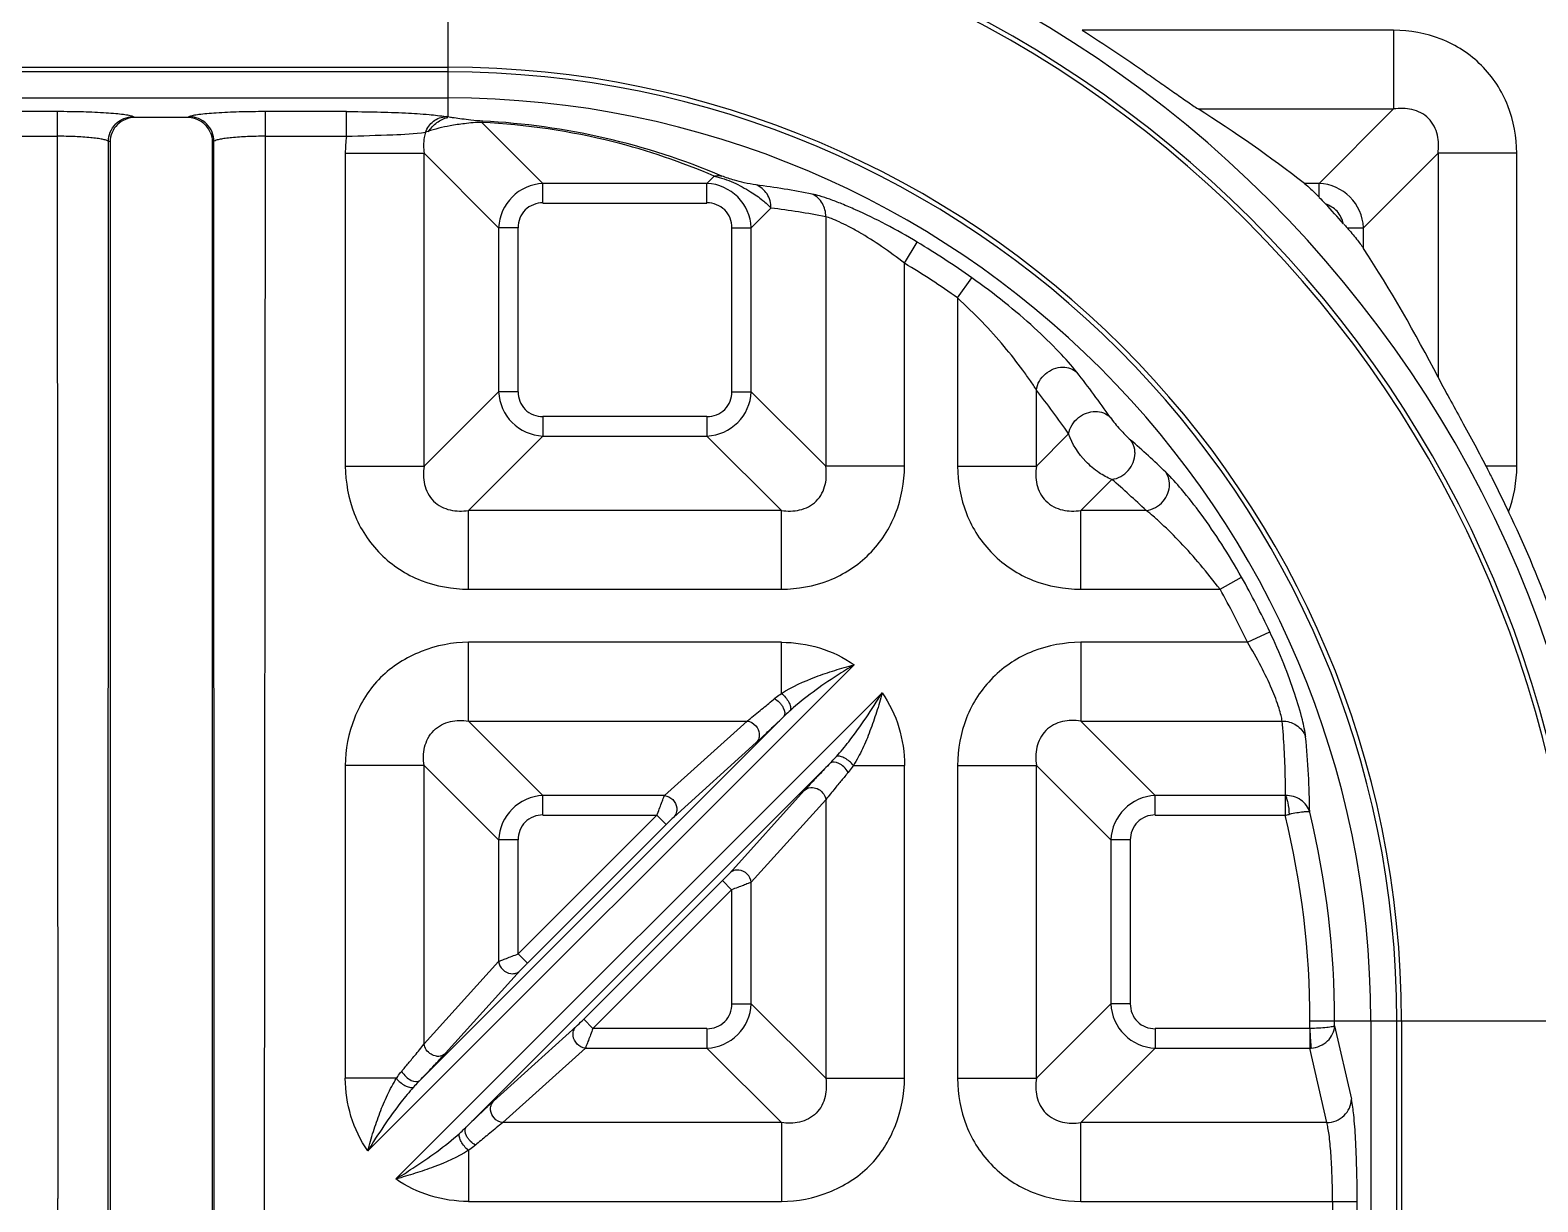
# Model space of a CAD drawing. Header units: millimetres. Extents: x 2432 to 4206, y 1282 to 1824.
# Drawn here: x 3836.2 to 3894.3, y 1557 to 1602.2 of the extents above; entities that cross this region are included whole.
import ezdxf

# ---------------------------------------------------------------- set-up
doc = ezdxf.new("R2010")
doc.units = ezdxf.units.MM
doc.linetypes.add('HIDDEN', pattern=[0.2, 0.1, -0.1])
doc.layers.add('21', color=7, linetype='Continuous')

msp = doc.modelspace()

# ---------------------------------------------------------------- linework, layer by layer
at = {"layer": '21', "color": 7, "linetype": 'Continuous'}
for p, q in [((3852.273, 1609.606), (3852.273, 1598.833)), ((3888.76, 1602.18), (3876.748, 1602.18)), ((3888.76, 1602.18), (3888.76, 1599.139)), ((3808.053, 1600.746), (3852.273, 1600.746)), ((3852.273, 1600.568), (3808.053, 1600.568)), ((3808.053, 1599.562), (3852.273, 1599.562)), ((3837.206, 1599.037), (3834.074, 1599.037)), ((3837.206, 1599.037), (3837.231, 1557.102)), ((3840.203, 1598.809), (3840.126, 1598.844)), ((3842.309, 1598.844), (3842.232, 1598.809)), ((3845.229, 1599.037), (3845.194, 1554.859)), ((3848.361, 1599.037), (3845.229, 1599.037)), ((3848.361, 1598.085), (3848.361, 1599.037)), ((3881.217, 1599.139), (3888.76, 1599.139)), ((3885.887, 1596.266), (3888.76, 1599.139)), ((3842.232, 1598.809), (3840.203, 1598.809)), ((3853.587, 1598.623), (3855.943, 1596.266)), ((3834.074, 1598.085), (3837.22, 1598.085)), ((3839.178, 1554.895), (3839.185, 1597.892)), ((3839.247, 1597.865), (3839.185, 1597.892)), ((3839.247, 1597.865), (3839.247, 1554.826)), ((3843.25, 1597.892), (3843.188, 1597.865)), ((3843.188, 1597.865), (3843.188, 1554.826)), ((3843.257, 1554.895), (3843.25, 1597.892)), ((3845.229, 1598.085), (3848.361, 1598.085)), ((3848.319, 1597.429), (3848.319, 1585.356)), ((3848.319, 1597.429), (3851.36, 1597.429)), ((3851.36, 1585.356), (3851.36, 1597.429)), ((3854.233, 1594.556), (3851.36, 1597.429)), ((3890.471, 1597.429), (3887.598, 1594.556)), ((3890.471, 1597.429), (3890.471, 1588.787)), ((3893.511, 1597.429), (3890.471, 1597.429)), ((3893.511, 1585.356), (3893.511, 1597.429)), ((3862.27, 1596.266), (3862.552, 1596.549)), ((3855.943, 1595.506), (3855.943, 1596.266)), ((3862.27, 1596.266), (3855.943, 1596.266)), ((3862.27, 1595.506), (3862.27, 1596.266)), ((3885.887, 1596.266), (3885.318, 1596.266)), ((3885.887, 1595.732), (3885.887, 1596.266)), ((3855.943, 1595.506), (3862.27, 1595.506)), ((3864.741, 1595.316), (3863.98, 1594.556)), ((3866.853, 1594.982), (3866.853, 1585.356)), ((3854.233, 1594.556), (3854.233, 1588.229)), ((3854.993, 1594.556), (3854.233, 1594.556)), ((3854.993, 1588.229), (3854.993, 1594.556)), ((3863.22, 1594.556), (3863.22, 1588.229)), ((3863.22, 1594.556), (3863.98, 1594.556)), ((3863.98, 1588.229), (3863.98, 1594.556)), ((3886.963, 1594.556), (3887.598, 1594.556)), ((3887.598, 1593.756), (3887.598, 1594.556)), ((3869.894, 1593.184), (3870.385, 1593.999)), ((3869.894, 1585.356), (3869.894, 1593.184)), ((3871.937, 1591.85), (3872.485, 1592.628)), ((3871.937, 1591.85), (3871.937, 1585.357)), ((3851.36, 1585.356), (3854.233, 1588.229)), ((3854.993, 1588.229), (3854.233, 1588.229)), ((3863.22, 1588.229), (3863.98, 1588.229)), ((3863.98, 1588.229), (3866.853, 1585.356)), ((3874.978, 1585.356), (3874.978, 1588.295)), ((3855.943, 1587.279), (3855.943, 1586.519)), ((3862.27, 1587.279), (3855.943, 1587.279)), ((3862.27, 1587.279), (3862.27, 1586.519)), ((3874.978, 1585.356), (3876.223, 1586.602)), ((3855.943, 1586.519), (3853.07, 1583.646)), ((3855.943, 1586.519), (3862.27, 1586.519)), ((3865.143, 1583.646), (3862.27, 1586.519)), ((3848.319, 1585.356), (3851.36, 1585.356)), ((3869.894, 1585.356), (3866.853, 1585.356)), ((3871.937, 1585.357), (3874.978, 1585.356)), ((3893.511, 1585.356), (3892.32, 1585.356)), ((3877.889, 1584.847), (3876.688, 1583.646)), ((3853.07, 1580.605), (3853.07, 1583.646)), ((3865.143, 1583.646), (3853.07, 1583.646)), ((3865.143, 1580.605), (3865.143, 1583.646)), ((3876.688, 1580.605), (3876.688, 1583.646)), ((3879.211, 1583.646), (3876.688, 1583.646)), ((3882.065, 1580.605), (3882.896, 1581.07)), ((3853.07, 1580.605), (3865.143, 1580.605)), ((3876.688, 1580.605), (3882.065, 1580.605)), ((3853.07, 1575.522), (3853.07, 1578.562)), ((3865.143, 1578.562), (3853.07, 1578.562)), ((3865.143, 1576.59), (3865.143, 1578.562)), ((3876.688, 1578.562), (3876.688, 1575.522)), ((3883.118, 1578.562), (3876.688, 1578.562)), ((3883.118, 1578.562), (3883.978, 1578.97)), ((3867.943, 1577.696), (3849.186, 1558.939)), ((3850.27, 1557.854), (3869.027, 1576.611)), ((3865.23, 1575.693), (3851.189, 1561.652)), ((3853.07, 1575.522), (3863.816, 1575.522)), ((3853.07, 1575.522), (3855.943, 1572.649)), ((3860.634, 1572.649), (3863.816, 1575.522)), ((3876.688, 1575.522), (3884.46, 1575.522)), ((3876.688, 1575.522), (3879.561, 1572.649)), ((3864.171, 1574.691), (3860.989, 1571.818)), ((3848.319, 1573.811), (3848.319, 1561.739)), ((3851.36, 1573.811), (3848.319, 1573.811)), ((3851.36, 1563.065), (3851.36, 1573.811)), ((3854.233, 1570.938), (3851.36, 1573.811)), ((3852.983, 1559.857), (3867.025, 1573.898)), ((3867.921, 1573.811), (3869.894, 1573.811)), ((3869.894, 1561.739), (3869.894, 1573.811)), ((3871.937, 1573.811), (3871.937, 1561.739)), ((3871.937, 1573.811), (3874.978, 1573.811)), ((3874.978, 1561.739), (3874.978, 1573.811)), ((3877.851, 1570.938), (3874.978, 1573.811)), ((3855.943, 1571.888), (3855.943, 1572.649)), ((3860.634, 1572.649), (3855.943, 1572.649)), ((3863.15, 1569.658), (3866.023, 1572.84)), ((3879.561, 1571.888), (3879.561, 1572.649)), ((3884.585, 1572.649), (3879.561, 1572.649)), ((3884.572, 1572.649), (3884.572, 1571.888)), ((3866.853, 1572.485), (3863.98, 1569.303)), ((3866.853, 1572.485), (3866.853, 1561.739)), ((3854.993, 1566.54), (3860.342, 1571.888)), ((3855.348, 1566.185), (3860.697, 1571.533)), ((3855.943, 1571.888), (3860.342, 1571.888)), ((3860.342, 1571.888), (3860.697, 1571.533)), ((3879.561, 1571.888), (3884.572, 1571.888)), ((3854.233, 1570.938), (3854.233, 1566.247)), ((3854.993, 1570.938), (3854.233, 1570.938)), ((3854.993, 1566.54), (3854.993, 1570.938)), ((3877.851, 1570.938), (3877.851, 1564.612)), ((3878.611, 1570.938), (3877.851, 1570.938)), ((3878.611, 1564.612), (3878.611, 1570.938)), ((3862.865, 1569.365), (3857.516, 1564.017)), ((3862.865, 1569.365), (3863.22, 1569.01)), ((3863.98, 1564.612), (3863.98, 1569.303)), ((3863.22, 1569.01), (3857.871, 1563.662)), ((3863.22, 1569.01), (3863.22, 1564.612)), ((3851.36, 1563.065), (3854.233, 1566.247)), ((3855.348, 1566.185), (3854.993, 1566.54)), ((3855.063, 1565.892), (3852.19, 1562.71)), ((3863.22, 1564.612), (3863.98, 1564.612)), ((3863.98, 1564.612), (3866.853, 1561.739)), ((3874.978, 1561.739), (3877.851, 1564.612)), ((3878.611, 1564.612), (3877.851, 1564.612)), ((3857.871, 1563.662), (3857.516, 1564.017)), ((3885.528, 1563.662), (3885.531, 1563.956)), ((3885.531, 1563.956), (3897.728, 1563.956)), ((3886.483, 1563.769), (3886.483, 1563.956)), ((3887.879, 1563.956), (3887.879, 1535.816)), ((3888.884, 1535.816), (3888.884, 1563.956)), ((3889.062, 1563.956), (3889.062, 1535.816)), ((3854.042, 1560.859), (3857.224, 1563.732)), ((3862.27, 1563.662), (3857.871, 1563.662)), ((3862.27, 1563.662), (3862.27, 1562.902)), ((3879.561, 1563.662), (3879.561, 1562.902)), ((3885.528, 1563.662), (3879.561, 1563.662)), ((3885.523, 1563.662), (3885.523, 1562.902)), ((3886.483, 1563.769), (3887.132, 1560.932)), ((3857.579, 1562.902), (3854.397, 1560.029)), ((3857.579, 1562.902), (3862.27, 1562.902)), ((3865.143, 1560.029), (3862.27, 1562.902)), ((3879.561, 1562.902), (3876.688, 1560.029)), ((3879.561, 1562.902), (3885.523, 1562.902)), ((3886.18, 1560.029), (3885.523, 1562.902)), ((3850.292, 1561.739), (3848.319, 1561.739)), ((3866.853, 1561.739), (3869.894, 1561.739)), ((3871.937, 1561.739), (3874.978, 1561.739)), ((3865.143, 1560.029), (3854.397, 1560.029)), ((3865.143, 1560.029), (3865.143, 1556.988)), ((3876.688, 1556.988), (3876.688, 1560.029)), ((3886.18, 1560.029), (3876.688, 1560.029)), ((3853.07, 1558.961), (3853.07, 1556.988)), ((3837.241, 1554.86), (3837.231, 1557.102)), ((3853.07, 1556.988), (3865.143, 1556.988)), ((3876.688, 1556.988), (3886.401, 1556.988)), ((3886.401, 1556.988), (3887.353, 1556.989)), ((3886.401, 1556.988), (3886.401, 1553.898)), ((3887.353, 1553.898), (3887.353, 1556.989))]:
    msp.add_line(p, q, dxfattribs=at)
for centre, radius, start, end in [((3835.188, 1549.886), 102.057, 14.96291, 151.82661), ((3835.188, 1549.886), 101.558, 14.96291, 151.63947), ((3835.188, 1549.886), 100.92, 15.05965, 151.44394), ((3835.188, 1549.886), 100.421, 15.05965, 151.60566), ((3841.218, 1549.886), 86.816, 91.13101, 151.13064), ((3841.218, 1549.886), 86.815, 1.1311, 88.87139), ((3841.218, 1549.886), 85.811, 91.12889, 269.34896), ((3841.218, 1549.886), 85.811, 1.129, 88.87112), ((3841.218, 1549.886), 84.503, 92.75328, 175.97781), ((3841.218, 1549.886), 84.503, 2.75434, 87.24672), ((3841.218, 1549.886), 83.513, 92.75328, 175.96569), ((3841.218, 1549.886), 83.513, 2.75328, 87.24672), ((3852.273, 1563.956), 44.794, 0, 90), ((3852.273, 1563.956), 43.789, 0, 90), ((3852.273, 1563.956), 43.61, 0, 90), ((3852.273, 1563.956), 36.79, 0, 90), ((3852.273, 1563.956), 36.611, 0, 90), ((3852.273, 1563.956), 35.606, 0, 90), ((3852.258, 1571.609), 27.096, 66.99891, 87.11055), ((3853.469, 1597.43), 5.15, 172.69565, 180.01694), ((3856.025, 1594.474), 1.793, 92.59383, 177.4063), ((3862.188, 1594.474), 1.794, 2.59456, 87.40564), ((3859.703, 1562.237), 34.264, 78.84167, 82.51468), ((3885.806, 1594.474), 1.794, 2.59507, 87.40564), ((3852.273, 1563.956), 46.259, 41.67282, 42.95366), ((3860.573, 1562.076), 33.5, 79.19536, 82.85386), ((3852.273, 1563.956), 35.081, 54.81804, 58.91452), ((3841.13, 1563.578), 55.408, 27.06311, 33.00174), ((3852.273, 1563.956), 34.129, 54.81805, 58.91444), ((3844.004, 1563.522), 41.314, 35.04099, 38.03721), ((3856.025, 1588.311), 1.794, 182.59452, 267.40564), ((3862.188, 1588.311), 1.794, 272.59508, 357.4057), ((3842.762, 1563.307), 40.771, 34.84507, 37.7996), ((3851.629, 1555.565), 40.95, 46.21071, 48.77834), ((3851.974, 1555.002), 39.527, 46.44289, 49.03177), ((3852.273, 1563.956), 45.389, 15.35101, 25.63445), ((3852.273, 1563.956), 35.081, 25.3391, 29.19827), ((3852.273, 1563.956), 34.129, 25.33916, 29.19823), ((3810.012, 1641.926), 85.471, 309.55411, 309.93315), ((3803.24, 1639.735), 89.13, 313.67307, 314.06704), ((3832.307, 1609.244), 47.004, 313.11843, 313.71181), ((3842.88, 1597.968), 31.547, 312.98557, 313.09937), ((3850.438, 1571.544), 35.088, 0.75215, 5.51868), ((3936.718, 1506.477), 96.968, 135.94934, 136.31759), ((3903.005, 1538.685), 50.343, 136.32594, 136.93851), ((3856.025, 1570.857), 1.793, 92.59382, 177.4063), ((3879.642, 1570.857), 1.793, 92.5974, 177.40939), ((3881.192, 1588.406), 16.86, 281.56397, 282.12089), ((3852.273, 1563.956), 33.259, 0, 13.79822), ((3852.273, 1563.956), 34.211, 0, 13.60683), ((3862.188, 1564.693), 1.794, 272.59456, 357.40563), ((3879.642, 1564.693), 1.794, 182.59452, 267.40557), ((3885.536, 1563.183), 0.281, 267.48287, 277.78061), ((3814.49, 1597.549), 51.334, 316.32827, 316.9002), ((3781.495, 1629.073), 96.968, 315.94934, 316.31759), ((3885.906, 1526.306), 47.004, 133.11843, 133.71181), ((3875.333, 1537.582), 31.547, 132.98557, 133.09937), ((3914.973, 1495.815), 89.13, 133.67307, 134.06704), ((3908.201, 1493.624), 85.471, 129.55411, 129.93315)]:
    msp.add_arc(centre, radius, start, end, dxfattribs=at)
at = {"layer": '21', "color": 8, "linetype": 'HIDDEN'}
msp.add_arc((3841.218, 1549.886), 87.821, 218.45894, 155.70987, dxfattribs=at)
at = {"layer": '21', "color": 7, "linetype": 'Continuous'}
for centre, major_axis, ratio, start_param, end_param in [((3852.273, 1551.029), (0, 56.556), 0.973528, -0.643728, -0.55355), ((3842.219, 1597.852), (0.888, 0.396), 0.981863, 0, 1.144137)]:
    msp.add_ellipse(centre, major_axis=major_axis, ratio=ratio, start_param=start_param, end_param=end_param, dxfattribs=at)
for points, knots in [([(3876.748, 1602.18), (3877.171, 1601.909), (3878.001, 1601.366), (3879.01, 1600.672), (3879.782, 1600.132), (3880.315, 1599.759), (3880.788, 1599.428), (3881.082, 1599.225), (3881.217, 1599.139)], [0, 0, 0, 0, 0.278635, 0.550262, 0.679768, 0.801671, 0.910976, 1, 1, 1, 1]), ([(3893.511, 1597.429), (3893.5, 1598.049), (3893.289, 1599.305), (3892.24, 1600.909), (3890.636, 1601.956), (3889.381, 1602.169), (3888.76, 1602.18)], [0, 0, 0, 0, 0.250129, 0.500013, 0.749892, 1, 1, 1, 1]), ([(3840.126, 1598.844), (3840.081, 1598.862), (3839.96, 1598.89), (3839.739, 1598.925), (3839.442, 1598.956), (3838.926, 1598.995), (3838.173, 1599.028), (3837.542, 1599.036), (3837.206, 1599.037)], [0, 0, 0, 0, 0.049369, 0.12622, 0.229289, 0.35465, 0.656082, 1, 1, 1, 1]), ([(3839.185, 1597.892), (3839.187, 1598.01), (3839.236, 1598.258), (3839.446, 1598.578), (3839.763, 1598.792), (3840.009, 1598.842), (3840.126, 1598.844)], [0, 0, 0, 0, 0.241173, 0.501967, 0.761525, 1, 1, 1, 1]), ([(3845.229, 1599.037), (3844.893, 1599.036), (3844.262, 1599.028), (3843.51, 1598.995), (3842.994, 1598.956), (3842.696, 1598.925), (3842.475, 1598.89), (3842.354, 1598.862), (3842.309, 1598.844)], [0, 0, 0, 0, 0.343874, 0.64524, 0.770608, 0.873695, 0.950562, 1, 1, 1, 1]), ([(3843.25, 1597.892), (3843.248, 1598.01), (3843.199, 1598.258), (3842.989, 1598.578), (3842.672, 1598.792), (3842.426, 1598.842), (3842.309, 1598.844)], [0, 0, 0, 0, 0.241173, 0.501967, 0.761525, 1, 1, 1, 1]), ([(3848.361, 1599.037), (3848.757, 1599.037), (3849.518, 1599.028), (3850.582, 1598.992), (3851.468, 1598.936), (3851.99, 1598.881), (3852.207, 1598.844)], [0, 0, 0, 0, 0.308386, 0.592194, 0.829039, 1, 1, 1, 1]), ([(3851.41, 1598.241), (3851.473, 1598.404), (3851.684, 1598.703), (3852.033, 1598.838), (3852.207, 1598.844)], [0, 0, 0, 0, 0.501184, 1, 1, 1, 1]), ([(3852.273, 1598.833), (3852.268, 1598.834), (3852.246, 1598.838), (3852.224, 1598.842), (3852.207, 1598.844)], [0, 0, 0, 0, 0.201118, 1, 1, 1, 1]), ([(3853.624, 1598.671), (3853.469, 1598.675), (3853.199, 1598.704), (3852.83, 1598.747), (3852.572, 1598.785), (3852.391, 1598.809), (3852.31, 1598.827), (3852.273, 1598.833)], [0, 0, 0, 0, 0.341417, 0.597913, 0.81691, 0.917468, 1, 1, 1, 1]), ([(3890.471, 1597.429), (3890.504, 1597.66), (3890.503, 1598.027), (3890.339, 1598.483), (3890.118, 1598.787), (3889.814, 1599.008), (3889.358, 1599.171), (3888.992, 1599.173), (3888.76, 1599.139)], [0, 0, 0, 0, 0.243803, 0.370665, 0.499993, 0.629321, 0.756201, 1, 1, 1, 1]), ([(3840.203, 1598.809), (3840.08, 1598.809), (3839.829, 1598.761), (3839.511, 1598.553), (3839.297, 1598.239), (3839.247, 1597.988), (3839.247, 1597.865)], [0, 0, 0, 0, 0.250062, 0.500057, 0.750004, 1, 1, 1, 1]), ([(3848.361, 1598.085), (3848.956, 1598.107), (3849.973, 1598.133), (3850.992, 1598.181), (3851.41, 1598.241)], [0, 0, 0, 0, 0.585386, 1, 1, 1, 1]), ([(3851.409, 1598.238), (3851.389, 1598.172), (3851.327, 1597.906), (3851.331, 1597.629), (3851.36, 1597.429)], [0, 0, 0, 0, 0.255823, 1, 1, 1, 1]), ([(3853.587, 1598.623), (3853.363, 1598.617), (3852.952, 1598.582), (3852.251, 1598.478), (3851.778, 1598.362), (3851.497, 1598.268)], [0, 0, 0, 0, 0.315474, 0.581391, 1, 1, 1, 1]), ([(3851.52, 1598.253), (3851.606, 1598.392), (3851.832, 1598.627), (3852.124, 1598.778), (3852.276, 1598.81)], [0, 0, 0, 0, 0.51354, 1, 1, 1, 1]), ([(3853.587, 1598.613), (3853.59, 1598.62), (3853.6, 1598.641), (3853.612, 1598.662), (3853.624, 1598.672)], [0, 0, 0, 0, 0.330681, 1, 1, 1, 1]), ([(3862.552, 1596.549), (3861.293, 1597.09), (3858.363, 1598.083), (3855.293, 1598.532), (3853.587, 1598.623)], [0, 0, 0, 0, 0.445065, 1, 1, 1, 1]), ([(3839.185, 1597.892), (3839.158, 1597.91), (3839.077, 1597.939), (3838.93, 1597.974), (3838.731, 1598.005), (3838.381, 1598.045), (3837.867, 1598.076), (3837.436, 1598.085), (3837.206, 1598.085)], [0, 0, 0, 0, 0.049652, 0.126151, 0.227719, 0.351991, 0.65536, 1, 1, 1, 1]), ([(3845.229, 1598.085), (3845, 1598.085), (3844.568, 1598.076), (3844.054, 1598.045), (3843.704, 1598.005), (3843.505, 1597.974), (3843.358, 1597.939), (3843.277, 1597.91), (3843.25, 1597.892)], [0, 0, 0, 0, 0.344627, 0.648, 0.772275, 0.873845, 0.950345, 1, 1, 1, 1]), ([(3862.552, 1596.549), (3862.577, 1596.555), (3862.674, 1596.573), (3862.775, 1596.569), (3862.846, 1596.551)], [0, 0, 0, 0, 0.258657, 1, 1, 1, 1]), ([(3862.552, 1596.549), (3862.807, 1596.492), (3863.291, 1596.32), (3863.912, 1595.987), (3864.394, 1595.651), (3864.644, 1595.423), (3864.741, 1595.316)], [0, 0, 0, 0, 0.307786, 0.602438, 0.829417, 1, 1, 1, 1]), ([(3864.167, 1596.209), (3864.012, 1596.229), (3863.73, 1596.281), (3863.29, 1596.399), (3863.003, 1596.486), (3862.846, 1596.551)], [0, 0, 0, 0, 0.344014, 0.626748, 1, 1, 1, 1]), ([(3864.741, 1595.316), (3864.743, 1595.504), (3864.641, 1595.886), (3864.336, 1596.14), (3864.167, 1596.209)], [0, 0, 0, 0, 0.508001, 1, 1, 1, 1]), ([(3885.318, 1596.266), (3885.406, 1596.198), (3885.598, 1596.02), (3885.784, 1595.838), (3885.887, 1595.732)], [0, 0, 0, 0, 0.430786, 1, 1, 1, 1]), ([(3855.943, 1595.517), (3855.697, 1595.517), (3855.176, 1595.323), (3854.982, 1594.802), (3854.982, 1594.556)], [0, 0, 0, 0, 0.499994, 1, 1, 1, 1]), ([(3863.231, 1594.556), (3863.231, 1594.802), (3863.037, 1595.323), (3862.516, 1595.517), (3862.27, 1595.517)], [0, 0, 0, 0, 0.499994, 1, 1, 1, 1]), ([(3866.853, 1594.982), (3866.857, 1595.157), (3866.77, 1595.519), (3866.495, 1595.777), (3866.334, 1595.853)], [0, 0, 0, 0, 0.495238, 1, 1, 1, 1]), ([(3870.385, 1593.999), (3869.988, 1594.238), (3869.206, 1594.68), (3868.227, 1595.158), (3867.498, 1595.469), (3867.035, 1595.647), (3866.655, 1595.774), (3866.43, 1595.836), (3866.334, 1595.853)], [0, 0, 0, 0, 0.311559, 0.602261, 0.73106, 0.843459, 0.934951, 1, 1, 1, 1]), ([(3886.826, 1594.712), (3886.771, 1594.882), (3886.668, 1595.148), (3886.374, 1595.363), (3886.213, 1595.443), (3886.129, 1595.477)], [0, 0, 0, 0, 0.498403, 0.749108, 1, 1, 1, 1]), ([(3869.894, 1593.184), (3869.605, 1593.409), (3869.032, 1593.829), (3868.304, 1594.293), (3867.752, 1594.598), (3867.398, 1594.773), (3867.105, 1594.901), (3866.929, 1594.964), (3866.853, 1594.982)], [0, 0, 0, 0, 0.309672, 0.600357, 0.72961, 0.842398, 0.933977, 1, 1, 1, 1]), ([(3886.963, 1594.556), (3887.088, 1594.412), (3887.305, 1594.151), (3887.516, 1593.883), (3887.598, 1593.756)], [0, 0, 0, 0, 0.557654, 1, 1, 1, 1]), ([(3876.543, 1588.978), (3876.331, 1589.25), (3875.796, 1589.836), (3874.868, 1590.739), (3873.743, 1591.701), (3872.918, 1592.323), (3872.485, 1592.628)], [0, 0, 0, 0, 0.189016, 0.433966, 0.709586, 1, 1, 1, 1]), ([(3874.978, 1588.295), (3874.907, 1588.419), (3874.736, 1588.678), (3874.327, 1589.242), (3873.724, 1590.014), (3872.884, 1590.945), (3872.257, 1591.544), (3871.937, 1591.85)], [0, 0, 0, 0, 0.090945, 0.198436, 0.445653, 0.71682, 1, 1, 1, 1]), ([(3874.978, 1588.295), (3875.01, 1588.531), (3875.273, 1588.986), (3875.76, 1589.176), (3876, 1589.176)], [0, 0, 0, 0, 0.497444, 1, 1, 1, 1]), ([(3876, 1589.176), (3876.1, 1589.176), (3876.298, 1589.144), (3876.471, 1589.042), (3876.543, 1588.978)], [0, 0, 0, 0, 0.510314, 1, 1, 1, 1]), ([(3890.471, 1588.787), (3890.593, 1588.548), (3890.88, 1588.031), (3891.505, 1586.892), (3891.995, 1585.986), (3892.32, 1585.356)], [0, 0, 0, 0, 0.206597, 0.455006, 1, 1, 1, 1]), ([(3854.982, 1588.229), (3854.982, 1587.983), (3855.176, 1587.462), (3855.697, 1587.268), (3855.943, 1587.268)], [0, 0, 0, 0, 0.499994, 1, 1, 1, 1]), ([(3862.27, 1587.268), (3862.516, 1587.268), (3863.037, 1587.462), (3863.231, 1587.983), (3863.231, 1588.229)], [0, 0, 0, 0, 0.499994, 1, 1, 1, 1]), ([(3876.223, 1586.601), (3876.26, 1586.846), (3876.543, 1587.292), (3877.027, 1587.466), (3877.257, 1587.467)], [0, 0, 0, 0, 0.517926, 1, 1, 1, 1]), ([(3877.257, 1587.467), (3877.364, 1587.467), (3877.575, 1587.431), (3877.757, 1587.315), (3877.829, 1587.243)], [0, 0, 0, 0, 0.511757, 1, 1, 1, 1]), ([(3877.829, 1587.243), (3877.945, 1587.077), (3878.199, 1586.776), (3878.471, 1586.492), (3878.614, 1586.367)], [0, 0, 0, 0, 0.516123, 1, 1, 1, 1]), ([(3877.889, 1584.847), (3877.715, 1584.909), (3877.356, 1585.11), (3876.727, 1585.646), (3876.355, 1586.203), (3876.223, 1586.602)], [0, 0, 0, 0, 0.223467, 0.491522, 1, 1, 1, 1]), ([(3878.783, 1585.859), (3878.783, 1585.905), (3878.77, 1586.085), (3878.697, 1586.261), (3878.614, 1586.367)], [0, 0, 0, 0, 0.257629, 1, 1, 1, 1]), ([(3877.889, 1584.847), (3878.127, 1584.876), (3878.588, 1585.13), (3878.783, 1585.619), (3878.783, 1585.859)], [0, 0, 0, 0, 0.499659, 1, 1, 1, 1]), ([(3848.319, 1585.356), (3848.331, 1584.736), (3848.541, 1583.48), (3849.59, 1581.876), (3851.194, 1580.829), (3852.45, 1580.616), (3853.07, 1580.605)], [0, 0, 0, 0, 0.250129, 0.500013, 0.749892, 1, 1, 1, 1]), ([(3851.36, 1585.356), (3851.326, 1585.125), (3851.328, 1584.758), (3851.491, 1584.302), (3851.712, 1583.998), (3852.016, 1583.777), (3852.472, 1583.614), (3852.839, 1583.612), (3853.07, 1583.646)], [0, 0, 0, 0, 0.243803, 0.370664, 0.499992, 0.629321, 0.7562, 1, 1, 1, 1]), ([(3865.143, 1583.646), (3865.374, 1583.612), (3865.741, 1583.614), (3866.197, 1583.777), (3866.501, 1583.998), (3866.722, 1584.302), (3866.885, 1584.758), (3866.887, 1585.125), (3866.853, 1585.356)], [0, 0, 0, 0, 0.243802, 0.370663, 0.49999, 0.629319, 0.756198, 1, 1, 1, 1]), ([(3865.143, 1580.605), (3865.763, 1580.617), (3867.019, 1580.827), (3868.623, 1581.876), (3869.67, 1583.48), (3869.883, 1584.736), (3869.894, 1585.356)], [0, 0, 0, 0, 0.250129, 0.500014, 0.749892, 1, 1, 1, 1]), ([(3871.937, 1585.357), (3871.948, 1584.736), (3872.159, 1583.48), (3873.208, 1581.876), (3874.812, 1580.829), (3876.067, 1580.616), (3876.688, 1580.605)], [0, 0, 0, 0, 0.25013, 0.500014, 0.749891, 1, 1, 1, 1]), ([(3874.978, 1585.356), (3874.944, 1585.125), (3874.948, 1584.759), (3875.109, 1584.302), (3875.332, 1583.999), (3875.635, 1583.777), (3876.091, 1583.615), (3876.457, 1583.612), (3876.688, 1583.646)], [0, 0, 0, 0, 0.243802, 0.370928, 0.50011, 0.629893, 0.756482, 1, 1, 1, 1]), ([(3880.114, 1584.649), (3880.114, 1584.692), (3880.102, 1584.86), (3880.039, 1585.024), (3879.967, 1585.127)], [0, 0, 0, 0, 0.253863, 1, 1, 1, 1]), ([(3882.896, 1581.07), (3882.653, 1581.504), (3882.156, 1582.331), (3881.379, 1583.463), (3880.656, 1584.389), (3880.184, 1584.919), (3879.967, 1585.127)], [0, 0, 0, 0, 0.29729, 0.576644, 0.820516, 1, 1, 1, 1]), ([(3892.321, 1585.354), (3892.396, 1585.209), (3892.695, 1584.622), (3892.984, 1584.03), (3893.198, 1583.584)], [0, 0, 0, 0, 0.248186, 1, 1, 1, 1]), ([(3879.211, 1583.646), (3879.46, 1583.674), (3879.926, 1583.932), (3880.114, 1584.42), (3880.114, 1584.649)], [0, 0, 0, 0, 0.522392, 1, 1, 1, 1]), ([(3882.065, 1580.605), (3881.814, 1580.924), (3881.327, 1581.547), (3880.57, 1582.389), (3879.955, 1583.003), (3879.51, 1583.411), (3879.308, 1583.578), (3879.211, 1583.646)], [0, 0, 0, 0, 0.291194, 0.567204, 0.811898, 0.914869, 1, 1, 1, 1]), ([(3853.07, 1578.562), (3852.451, 1578.562), (3851.509, 1578.371), (3850.397, 1577.807), (3849.409, 1577.035), (3848.57, 1575.675), (3848.319, 1574.431), (3848.319, 1573.811)], [0, 0, 0, 0, 0.249656, 0.375223, 0.500702, 0.750424, 1, 1, 1, 1]), ([(3865.143, 1578.562), (3865.637, 1578.562), (3866.632, 1578.42), (3867.539, 1577.981), (3867.943, 1577.696)], [0, 0, 0, 0, 0.500141, 1, 1, 1, 1]), ([(3876.688, 1578.562), (3876.067, 1578.551), (3874.811, 1578.34), (3873.208, 1577.291), (3872.16, 1575.687), (3871.947, 1574.432), (3871.937, 1573.811)], [0, 0, 0, 0, 0.250129, 0.500013, 0.749892, 1, 1, 1, 1]), ([(3884.46, 1575.522), (3884.452, 1575.593), (3884.416, 1575.759), (3884.296, 1576.174), (3884.049, 1576.814), (3883.64, 1577.664), (3883.305, 1578.258), (3883.118, 1578.562)], [0, 0, 0, 0, 0.064317, 0.152473, 0.387606, 0.679407, 1, 1, 1, 1]), ([(3885.363, 1574.918), (3885.341, 1575.138), (3885.219, 1575.691), (3884.94, 1576.631), (3884.519, 1577.767), (3884.17, 1578.562), (3883.978, 1578.97)], [0, 0, 0, 0, 0.154661, 0.393501, 0.685211, 1, 1, 1, 1]), ([(3865.143, 1576.59), (3865.559, 1576.853), (3866.248, 1577.159), (3867.2, 1577.483), (3867.693, 1577.63), (3867.943, 1577.696)], [0, 0, 0, 0, 0.489396, 0.742834, 1, 1, 1, 1]), ([(3867.943, 1577.695), (3867.725, 1577.56), (3866.873, 1577.023), (3866.048, 1576.435), (3865.489, 1575.935)], [0, 0, 0, 0, 0.255117, 1, 1, 1, 1]), ([(3864.875, 1576.388), (3864.896, 1576.406), (3864.983, 1576.476), (3865.073, 1576.541), (3865.143, 1576.59)], [0, 0, 0, 0, 0.2442, 1, 1, 1, 1]), ([(3864.875, 1576.388), (3864.942, 1576.35), (3865.039, 1576.275), (3865.148, 1576.147), (3865.255, 1575.984), (3865.307, 1575.777), (3865.23, 1575.693)], [0, 0, 0, 0, 0.275392, 0.435568, 0.59372, 1, 1, 1, 1]), ([(3865.143, 1576.59), (3865.259, 1576.499), (3865.396, 1576.331), (3865.496, 1576.097), (3865.507, 1575.98), (3865.489, 1575.935)], [0, 0, 0, 0, 0.574099, 0.809516, 1, 1, 1, 1]), ([(3867.266, 1574.158), (3867.43, 1574.341), (3868.073, 1575.117), (3868.626, 1575.963), (3869.027, 1576.611)], [0, 0, 0, 0, 0.243596, 1, 1, 1, 1]), ([(3869.027, 1576.611), (3868.965, 1576.36), (3868.816, 1575.868), (3868.568, 1575.146), (3868.285, 1574.452), (3868.048, 1574.019), (3867.921, 1573.811)], [0, 0, 0, 0, 0.256968, 0.51057, 0.758226, 1, 1, 1, 1]), ([(3869.027, 1576.611), (3869.31, 1576.206), (3869.751, 1575.299), (3869.886, 1574.305), (3869.894, 1573.811)], [0, 0, 0, 0, 0.499849, 1, 1, 1, 1]), ([(3851.36, 1573.811), (3851.327, 1574.042), (3851.328, 1574.409), (3851.493, 1574.865), (3851.716, 1575.167), (3852.019, 1575.39), (3852.474, 1575.554), (3852.84, 1575.555), (3853.07, 1575.522)], [0, 0, 0, 0, 0.24364, 0.370966, 0.500262, 0.629996, 0.756752, 1, 1, 1, 1]), ([(3863.816, 1575.522), (3863.859, 1575.555), (3864.069, 1575.721), (3864.276, 1575.891), (3864.44, 1576.026)], [0, 0, 0, 0, 0.204668, 1, 1, 1, 1]), ([(3865.489, 1575.935), (3865.423, 1575.875), (3865.336, 1575.796), (3865.251, 1575.713), (3865.23, 1575.693)], [0, 0, 0, 0, 0.754184, 1, 1, 1, 1]), ([(3876.688, 1575.522), (3876.456, 1575.555), (3876.09, 1575.554), (3875.634, 1575.39), (3875.33, 1575.169), (3875.109, 1574.865), (3874.945, 1574.409), (3874.944, 1574.043), (3874.978, 1573.811)], [0, 0, 0, 0, 0.243806, 0.370667, 0.499994, 0.629322, 0.756201, 1, 1, 1, 1]), ([(3863.816, 1575.522), (3863.943, 1575.507), (3864.17, 1575.381), (3864.273, 1575.153), (3864.286, 1575.046)], [0, 0, 0, 0, 0.542612, 1, 1, 1, 1]), ([(3864.286, 1575.046), (3864.293, 1574.984), (3864.283, 1574.853), (3864.217, 1574.738), (3864.171, 1574.691)], [0, 0, 0, 0, 0.490876, 1, 1, 1, 1]), ([(3884.46, 1575.522), (3884.649, 1575.523), (3885.04, 1575.417), (3885.299, 1575.098), (3885.363, 1574.918)], [0, 0, 0, 0, 0.498013, 1, 1, 1, 1]), ([(3884.585, 1572.649), (3884.588, 1572.888), (3884.581, 1573.487), (3884.549, 1574.446), (3884.493, 1575.163), (3884.46, 1575.522)], [0, 0, 0, 0, 0.24971, 0.624487, 1, 1, 1, 1]), ([(3864.171, 1574.691), (3864.188, 1574.706), (3864.261, 1574.772), (3864.333, 1574.839), (3864.389, 1574.891)], [0, 0, 0, 0, 0.224462, 1, 1, 1, 1]), ([(3867.025, 1573.898), (3867.045, 1573.919), (3867.127, 1574.004), (3867.207, 1574.091), (3867.266, 1574.158)], [0, 0, 0, 0, 0.245894, 1, 1, 1, 1]), ([(3867.719, 1573.543), (3867.675, 1573.623), (3867.561, 1573.757), (3867.347, 1573.917), (3867.105, 1573.972), (3867.025, 1573.898)], [0, 0, 0, 0, 0.326171, 0.608674, 1, 1, 1, 1]), ([(3867.921, 1573.811), (3867.833, 1573.924), (3867.667, 1574.061), (3867.434, 1574.163), (3867.313, 1574.176), (3867.266, 1574.158)], [0, 0, 0, 0, 0.559063, 0.804091, 1, 1, 1, 1]), ([(3867.921, 1573.811), (3867.905, 1573.788), (3867.84, 1573.696), (3867.773, 1573.607), (3867.72, 1573.543)], [0, 0, 0, 0, 0.255233, 1, 1, 1, 1]), ([(3867.72, 1573.543), (3867.688, 1573.505), (3867.568, 1573.36), (3867.447, 1573.216), (3867.358, 1573.108)], [0, 0, 0, 0, 0.259629, 1, 1, 1, 1]), ([(3860.342, 1571.888), (3860.373, 1571.968), (3860.43, 1572.122), (3860.51, 1572.336), (3860.577, 1572.509), (3860.616, 1572.61), (3860.634, 1572.649)], [0, 0, 0, 0, 0.314591, 0.604046, 0.840779, 1, 1, 1, 1]), ([(3860.634, 1572.649), (3860.751, 1572.635), (3860.978, 1572.519), (3861.09, 1572.291), (3861.104, 1572.174)], [0, 0, 0, 0, 0.498224, 1, 1, 1, 1]), ([(3866.223, 1573.058), (3866.205, 1573.038), (3866.137, 1572.966), (3866.071, 1572.893), (3866.023, 1572.84)], [0, 0, 0, 0, 0.2745, 1, 1, 1, 1]), ([(3866.023, 1572.84), (3866.089, 1572.904), (3866.265, 1572.981), (3866.535, 1572.933), (3866.759, 1572.766), (3866.842, 1572.584), (3866.853, 1572.485)], [0, 0, 0, 0, 0.253974, 0.485288, 0.725233, 1, 1, 1, 1]), ([(3867.358, 1573.108), (3867.309, 1573.048), (3867.139, 1572.842), (3866.97, 1572.635), (3866.853, 1572.485)], [0, 0, 0, 0, 0.288624, 1, 1, 1, 1]), ([(3885.523, 1572.004), (3885.47, 1572.191), (3885.208, 1572.542), (3884.792, 1572.654), (3884.585, 1572.649)], [0, 0, 0, 0, 0.484739, 1, 1, 1, 1]), ([(3884.585, 1572.649), (3884.605, 1572.614), (3884.637, 1572.522), (3884.698, 1572.281), (3884.722, 1572.073), (3884.732, 1571.922)], [0, 0, 0, 0, 0.159203, 0.392447, 1, 1, 1, 1]), ([(3861.104, 1572.174), (3861.111, 1572.109), (3861.101, 1571.977), (3861.033, 1571.863), (3860.989, 1571.818)], [0, 0, 0, 0, 0.51024, 1, 1, 1, 1]), ([(3855.943, 1571.9), (3855.697, 1571.9), (3855.176, 1571.706), (3854.982, 1571.184), (3854.982, 1570.938)], [0, 0, 0, 0, 0.499994, 1, 1, 1, 1]), ([(3860.989, 1571.818), (3860.971, 1571.801), (3860.872, 1571.708), (3860.775, 1571.612), (3860.697, 1571.533)], [0, 0, 0, 0, 0.183782, 1, 1, 1, 1]), ([(3879.561, 1571.9), (3879.315, 1571.9), (3878.793, 1571.706), (3878.6, 1571.184), (3878.6, 1570.938)], [0, 0, 0, 0, 0.499994, 1, 1, 1, 1]), ([(3885.523, 1572.004), (3885.516, 1572.012), (3885.487, 1572.02), (3885.402, 1572.026), (3885.243, 1572.012), (3885.007, 1571.977), (3884.829, 1571.942), (3884.732, 1571.922)], [0, 0, 0, 0, 0.039425, 0.105655, 0.320514, 0.629757, 1, 1, 1, 1]), ([(3863.505, 1569.772), (3863.44, 1569.78), (3863.309, 1569.769), (3863.195, 1569.701), (3863.15, 1569.658)], [0, 0, 0, 0, 0.510286, 1, 1, 1, 1]), ([(3863.98, 1569.303), (3863.966, 1569.419), (3863.851, 1569.646), (3863.622, 1569.759), (3863.505, 1569.772)], [0, 0, 0, 0, 0.498207, 1, 1, 1, 1]), ([(3862.865, 1569.365), (3862.893, 1569.393), (3862.988, 1569.49), (3863.085, 1569.586), (3863.15, 1569.658)], [0, 0, 0, 0, 0.290562, 1, 1, 1, 1]), ([(3863.98, 1569.303), (3863.941, 1569.284), (3863.84, 1569.246), (3863.667, 1569.178), (3863.453, 1569.099), (3863.299, 1569.041), (3863.22, 1569.01)], [0, 0, 0, 0, 0.159278, 0.39582, 0.685285, 1, 1, 1, 1]), ([(3854.233, 1566.247), (3854.272, 1566.266), (3854.373, 1566.304), (3854.546, 1566.372), (3854.76, 1566.451), (3854.914, 1566.509), (3854.993, 1566.54)], [0, 0, 0, 0, 0.159278, 0.39582, 0.685285, 1, 1, 1, 1]), ([(3854.233, 1566.247), (3854.247, 1566.131), (3854.363, 1565.904), (3854.591, 1565.791), (3854.708, 1565.778)], [0, 0, 0, 0, 0.498207, 1, 1, 1, 1]), ([(3854.708, 1565.778), (3854.773, 1565.77), (3854.904, 1565.781), (3855.019, 1565.849), (3855.063, 1565.892)], [0, 0, 0, 0, 0.510286, 1, 1, 1, 1]), ([(3855.348, 1566.185), (3855.32, 1566.157), (3855.225, 1566.06), (3855.128, 1565.964), (3855.063, 1565.892)], [0, 0, 0, 0, 0.290562, 1, 1, 1, 1]), ([(3862.27, 1563.651), (3862.516, 1563.651), (3863.037, 1563.844), (3863.231, 1564.366), (3863.231, 1564.612)], [0, 0, 0, 0, 0.499994, 1, 1, 1, 1]), ([(3878.6, 1564.612), (3878.6, 1564.366), (3878.793, 1563.845), (3879.314, 1563.651), (3879.561, 1563.651)], [0, 0, 0, 0, 0.499995, 1, 1, 1, 1]), ([(3857.224, 1563.732), (3857.242, 1563.749), (3857.341, 1563.843), (3857.438, 1563.938), (3857.516, 1564.017)], [0, 0, 0, 0, 0.183782, 1, 1, 1, 1]), ([(3857.109, 1563.377), (3857.102, 1563.441), (3857.112, 1563.573), (3857.18, 1563.687), (3857.224, 1563.732)], [0, 0, 0, 0, 0.51024, 1, 1, 1, 1]), ([(3857.579, 1562.902), (3857.463, 1562.915), (3857.235, 1563.031), (3857.123, 1563.259), (3857.109, 1563.377)], [0, 0, 0, 0, 0.498224, 1, 1, 1, 1]), ([(3857.871, 1563.662), (3857.84, 1563.582), (3857.783, 1563.428), (3857.703, 1563.214), (3857.636, 1563.041), (3857.597, 1562.941), (3857.579, 1562.902)], [0, 0, 0, 0, 0.314591, 0.604046, 0.840779, 1, 1, 1, 1]), ([(3886.483, 1563.769), (3886.477, 1563.759), (3886.444, 1563.743), (3886.382, 1563.726), (3886.289, 1563.709), (3886.119, 1563.688), (3885.862, 1563.67), (3885.644, 1563.663), (3885.528, 1563.662)], [0, 0, 0, 0, 0.038182, 0.105564, 0.202666, 0.326667, 0.638817, 1, 1, 1, 1]), ([(3885.528, 1563.662), (3885.534, 1563.507), (3885.546, 1563.254), (3885.562, 1563.001), (3885.574, 1562.904)], [0, 0, 0, 0, 0.613106, 1, 1, 1, 1]), ([(3885.574, 1562.904), (3885.692, 1562.912), (3885.925, 1562.969), (3886.221, 1563.163), (3886.424, 1563.441), (3886.479, 1563.661), (3886.483, 1563.769)], [0, 0, 0, 0, 0.259952, 0.51548, 0.76222, 1, 1, 1, 1]), ([(3850.855, 1562.442), (3850.904, 1562.502), (3851.074, 1562.708), (3851.243, 1562.915), (3851.36, 1563.065)], [0, 0, 0, 0, 0.288624, 1, 1, 1, 1]), ([(3851.835, 1562.596), (3851.762, 1562.604), (3851.609, 1562.657), (3851.491, 1562.77), (3851.444, 1562.84)], [0, 0, 0, 0, 0.467132, 1, 1, 1, 1]), ([(3850.494, 1562.007), (3850.525, 1562.045), (3850.645, 1562.19), (3850.766, 1562.335), (3850.855, 1562.442)], [0, 0, 0, 0, 0.259629, 1, 1, 1, 1]), ([(3851.835, 1562.596), (3851.897, 1562.589), (3852.028, 1562.598), (3852.144, 1562.665), (3852.19, 1562.71)], [0, 0, 0, 0, 0.490876, 1, 1, 1, 1]), ([(3851.972, 1562.473), (3851.993, 1562.495), (3852.066, 1562.574), (3852.138, 1562.653), (3852.19, 1562.71)], [0, 0, 0, 0, 0.275816, 1, 1, 1, 1]), ([(3849.186, 1558.939), (3848.903, 1559.344), (3848.463, 1560.251), (3848.327, 1561.245), (3848.319, 1561.739)], [0, 0, 0, 0, 0.499849, 1, 1, 1, 1]), ([(3849.186, 1558.939), (3849.248, 1559.19), (3849.397, 1559.682), (3849.645, 1560.404), (3849.928, 1561.098), (3850.165, 1561.531), (3850.292, 1561.739)], [0, 0, 0, 0, 0.256968, 0.51057, 0.758226, 1, 1, 1, 1]), ([(3850.292, 1561.739), (3850.308, 1561.762), (3850.373, 1561.854), (3850.44, 1561.943), (3850.494, 1562.007)], [0, 0, 0, 0, 0.255233, 1, 1, 1, 1]), ([(3850.292, 1561.739), (3850.38, 1561.626), (3850.546, 1561.489), (3850.779, 1561.387), (3850.9, 1561.374), (3850.947, 1561.392)], [0, 0, 0, 0, 0.559063, 0.804091, 1, 1, 1, 1]), ([(3850.494, 1562.007), (3850.538, 1561.927), (3850.653, 1561.793), (3850.867, 1561.633), (3851.108, 1561.578), (3851.189, 1561.652)], [0, 0, 0, 0, 0.326171, 0.608674, 1, 1, 1, 1]), ([(3851.189, 1561.652), (3851.168, 1561.631), (3851.086, 1561.546), (3851.006, 1561.459), (3850.947, 1561.392)], [0, 0, 0, 0, 0.245894, 1, 1, 1, 1]), ([(3866.853, 1561.739), (3866.886, 1561.508), (3866.885, 1561.141), (3866.72, 1560.685), (3866.497, 1560.383), (3866.194, 1560.16), (3865.739, 1559.996), (3865.373, 1559.995), (3865.143, 1560.029)], [0, 0, 0, 0, 0.243644, 0.370968, 0.500263, 0.629998, 0.756753, 1, 1, 1, 1]), ([(3865.143, 1556.988), (3865.762, 1556.988), (3866.704, 1557.179), (3867.816, 1557.744), (3868.804, 1558.515), (3869.643, 1559.875), (3869.894, 1561.119), (3869.894, 1561.739)], [0, 0, 0, 0, 0.249656, 0.375223, 0.500702, 0.750424, 1, 1, 1, 1]), ([(3871.937, 1561.739), (3871.948, 1561.118), (3872.159, 1559.862), (3873.208, 1558.259), (3874.812, 1557.211), (3876.067, 1556.998), (3876.688, 1556.988)], [0, 0, 0, 0, 0.250129, 0.500013, 0.749892, 1, 1, 1, 1]), ([(3874.978, 1561.739), (3874.944, 1561.508), (3874.948, 1561.141), (3875.109, 1560.684), (3875.332, 1560.382), (3875.635, 1560.16), (3876.091, 1559.998), (3876.457, 1559.995), (3876.688, 1560.029)], [0, 0, 0, 0, 0.243802, 0.370928, 0.500109, 0.629893, 0.756481, 1, 1, 1, 1]), ([(3850.947, 1561.392), (3850.783, 1561.21), (3850.14, 1560.433), (3849.587, 1559.587), (3849.186, 1558.939)], [0, 0, 0, 0, 0.243596, 1, 1, 1, 1]), ([(3854.042, 1560.859), (3854.025, 1560.844), (3853.952, 1560.778), (3853.88, 1560.711), (3853.824, 1560.659)], [0, 0, 0, 0, 0.224462, 1, 1, 1, 1]), ([(3853.927, 1560.504), (3853.92, 1560.566), (3853.93, 1560.697), (3853.996, 1560.812), (3854.042, 1560.859)], [0, 0, 0, 0, 0.490876, 1, 1, 1, 1]), ([(3854.397, 1560.029), (3854.27, 1560.043), (3854.043, 1560.169), (3853.94, 1560.397), (3853.927, 1560.504)], [0, 0, 0, 0, 0.542612, 1, 1, 1, 1]), ([(3886.18, 1560.029), (3886.302, 1560.032), (3886.547, 1560.083), (3886.859, 1560.283), (3887.073, 1560.579), (3887.129, 1560.815), (3887.132, 1560.932)], [0, 0, 0, 0, 0.255077, 0.508358, 0.756791, 1, 1, 1, 1]), ([(3887.353, 1556.989), (3887.353, 1557.412), (3887.343, 1558.217), (3887.301, 1559.33), (3887.237, 1560.222), (3887.176, 1560.732), (3887.132, 1560.932)], [0, 0, 0, 0, 0.320941, 0.611033, 0.844772, 1, 1, 1, 1]), ([(3852.724, 1559.615), (3852.79, 1559.675), (3852.878, 1559.754), (3852.963, 1559.837), (3852.983, 1559.857)], [0, 0, 0, 0, 0.754184, 1, 1, 1, 1]), ([(3853.338, 1559.162), (3853.271, 1559.2), (3853.174, 1559.275), (3853.065, 1559.403), (3852.958, 1559.566), (3852.906, 1559.774), (3852.983, 1559.857)], [0, 0, 0, 0, 0.275392, 0.435568, 0.59372, 1, 1, 1, 1]), ([(3854.397, 1560.029), (3854.354, 1559.995), (3854.144, 1559.829), (3853.937, 1559.659), (3853.773, 1559.524)], [0, 0, 0, 0, 0.204668, 1, 1, 1, 1]), ([(3886.401, 1556.988), (3886.401, 1557.315), (3886.391, 1557.939), (3886.348, 1558.799), (3886.292, 1559.42), (3886.233, 1559.81), (3886.2, 1559.964), (3886.18, 1560.029)], [0, 0, 0, 0, 0.321597, 0.612571, 0.845636, 0.93365, 1, 1, 1, 1]), ([(3850.27, 1557.855), (3850.489, 1557.99), (3851.34, 1558.527), (3852.165, 1559.115), (3852.724, 1559.615)], [0, 0, 0, 0, 0.255117, 1, 1, 1, 1]), ([(3853.07, 1558.961), (3852.954, 1559.051), (3852.817, 1559.219), (3852.717, 1559.453), (3852.706, 1559.57), (3852.724, 1559.615)], [0, 0, 0, 0, 0.574099, 0.809516, 1, 1, 1, 1]), ([(3853.07, 1558.961), (3852.654, 1558.697), (3851.965, 1558.391), (3851.013, 1558.067), (3850.52, 1557.92), (3850.27, 1557.854)], [0, 0, 0, 0, 0.489396, 0.742834, 1, 1, 1, 1]), ([(3853.338, 1559.162), (3853.318, 1559.145), (3853.231, 1559.074), (3853.14, 1559.009), (3853.07, 1558.961)], [0, 0, 0, 0, 0.2442, 1, 1, 1, 1]), ([(3853.07, 1556.988), (3852.576, 1556.988), (3851.581, 1557.13), (3850.674, 1557.569), (3850.27, 1557.854)], [0, 0, 0, 0, 0.500141, 1, 1, 1, 1])]:
    msp.add_open_spline(points, degree=3, knots=knots, dxfattribs=at)
for points in [[(3843.107, 1598.248), (3843.16, 1598.129), (3843.188, 1597.995), (3843.188, 1597.865)], [(3851.497, 1598.268), (3851.468, 1598.256), (3851.439, 1598.247), (3851.409, 1598.238)], [(3885.889, 1595.729), (3885.967, 1595.649), (3886.044, 1595.568), (3886.121, 1595.486)], [(3886.836, 1594.7), (3886.878, 1594.652), (3886.921, 1594.605), (3886.962, 1594.556)], [(3893.194, 1583.592), (3893.406, 1584.151), (3893.51, 1584.759), (3893.511, 1585.356)], [(3851.444, 1562.84), (3851.4, 1562.907), (3851.369, 1562.986), (3851.36, 1563.065)]]:
    msp.add_open_spline(points, degree=3, dxfattribs=at)

doc.saveas('drawing.dxf')
